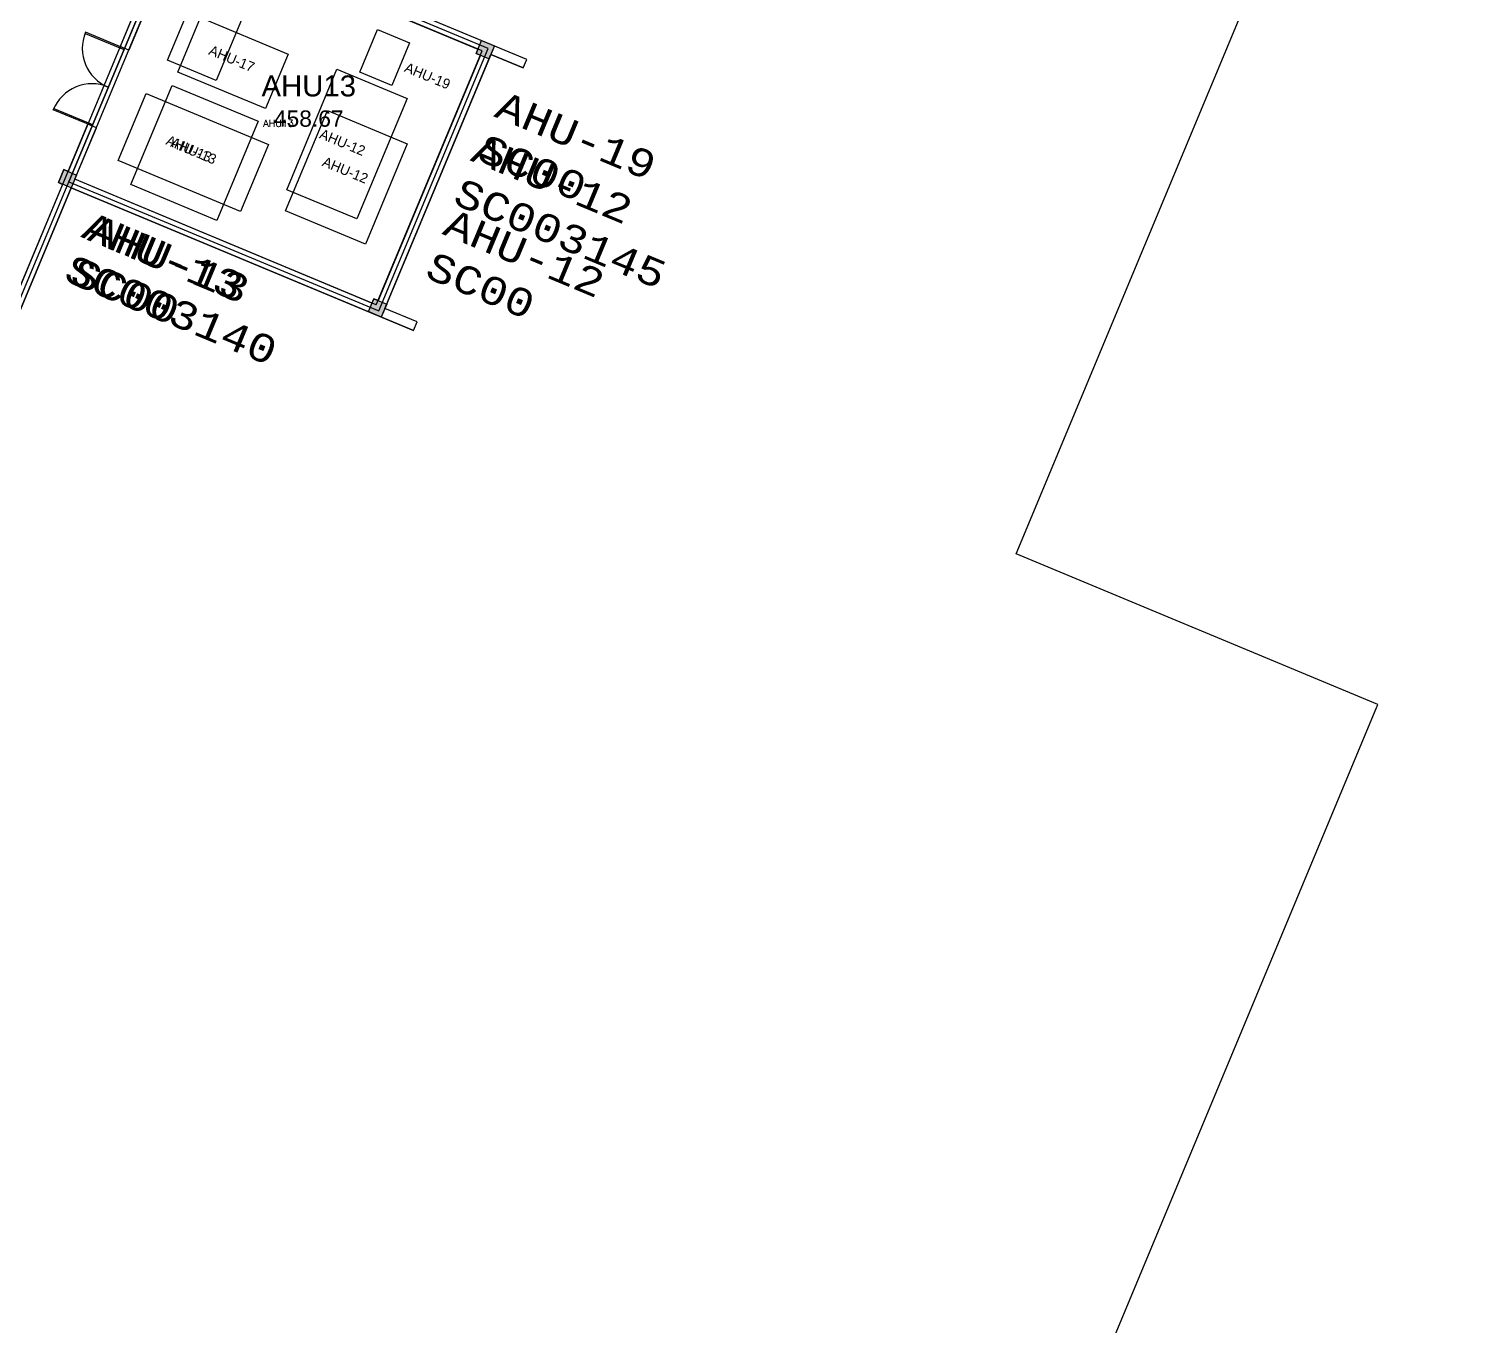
# Model space of a CAD drawing. Header units: inches. Extents: x -2145 to 3863, y -18090 to 4650.
# Drawn here: x 2629 to 3863, y -16242 to -15129 of the extents above; entities that cross this region are included whole.
import ezdxf
from ezdxf.enums import TextEntityAlignment as Align

# ---------------------------------------------------------------- set-up
doc = ezdxf.new("R2010")
doc.units = ezdxf.units.IN
doc.header["$LTSCALE"] = 48
doc.header["$MEASUREMENT"] = 0
for name, color, linetype in [('A-COLS', 1, 'CONTINUOUS'), ('A-COLS-GRID', 41, 'CONTINUOUS'), ('A-DOOR', 30, 'CONTINUOUS'), ('A-ROOF', 1, 'CONTINUOUS'), ('A-WALLS', 1, 'CONTINUOUS'), ('CAFM_BLDG_OTLN', 41, 'CONTINUOUS'), ('CAFM_Gross', 200, 'CONTINUOUS'), ('CAFM_ID', 8, 'CONTINUOUS'), ('CAFM_MeasuredGross', 50, 'CONTINUOUS'), ('CAFM_SPACE', 5, 'CONTINUOUS'), ('CAFM_Space_Label', 7, 'CONTINUOUS'), ('CAFM_SPACE_OLD', 7, 'CONTINUOUS'), ('FCA_EQPM_New', 131, 'CONTINUOUS'), ('FCA_EQPM_Removed', 31, 'CONTINUOUS')]:
    doc.layers.add(name, color=color, linetype=linetype)
doc.styles.add('CAFM-TXT', font='txt.shx', dxfattribs={"height": 6})
doc.styles.add('ROMANS', font='ROMANS.shx')

msp = doc.modelspace()

# ---------------------------------------------------------------- linework, layer by layer
at = {"layer": 'A-COLS'}
for p, q in [((3012.4, -15150.6), (3017, -15139.5)), ((3017, -15139.5), (3028.1, -15144.1)), ((3023.4, -15155.2), (3012.4, -15150.6)), ((3028.1, -15144.1), (3023.4, -15155.2)), ((2654.2, -15261.4), (2658.8, -15250.3)), ((2658.8, -15250.3), (2669.9, -15254.9)), ((2665.3, -15266), (2654.2, -15261.4)), ((2669.9, -15254.9), (2665.3, -15266)), ((2920.1, -15372.1), (2924.7, -15361.1)), ((2924.7, -15361.1), (2935.8, -15365.7)), ((2931.1, -15376.7), (2920.1, -15372.1)), ((2935.8, -15365.7), (2931.1, -15376.7))]:
    msp.add_line(p, q, dxfattribs=at)
at = {"layer": 'A-COLS-GRID'}
for points in [[(3017, -15139.5), (3028.1, -15144.1), (3012.4, -15150.6), (3023.4, -15155.2)], [(2658.8, -15250.3), (2669.9, -15254.9), (2654.2, -15261.4), (2665.3, -15266)], [(2924.7, -15361.1), (2935.8, -15365.7), (2920.1, -15372.1), (2931.1, -15376.7)]]:
    msp.add_solid(points, dxfattribs=at)
at = {"layer": 'A-DOOR'}
for p, q in [((2677.6, -15132.4), (2677.2, -15133.5)), ((2677.2, -15133.5), (2710.4, -15147.3)), ((2710.8, -15146.3), (2677.6, -15132.4)), ((2710.4, -15147.3), (2710.8, -15146.3)), ((2649.9, -15198.9), (2650.3, -15197.9)), ((2683.1, -15212.7), (2649.9, -15198.9)), ((2650.3, -15197.9), (2683.6, -15211.7)), ((2683.6, -15211.7), (2683.1, -15212.7))]:
    msp.add_line(p, q, dxfattribs=at)
for centre, major_axis, start_param, end_param in [((2710.8, -15146.3), (25.5, 25.5), 1.961401, 3.532197), ((2683.1, -15212.7), (-25.5, 25.5), -1.180192, 0.390605)]:
    msp.add_ellipse(centre, major_axis=major_axis, ratio=1, start_param=start_param, end_param=end_param, dxfattribs=at)
at = {"layer": 'A-ROOF'}
msp.add_lwpolyline([(1348.1, -16383.7), (1531.3, -15944), (1487, -15925.5), (1530.8, -15820.3), (1558.5, -15753.8), (1804.7, -15163), (1913.6, -15208.4), (2183.6, -14560.4), (2074.7, -14515), (2290.1, -13998.1), (3059.9, -14318.9), (2762.2, -15033.4), (3028.1, -15144.1), (2931.1, -15376.7), (2665.3, -15266), (2263.7, -16229.7), (2463.9, -16313.1)], dxfattribs=at)
at = {"layer": 'A-WALLS'}
for p, q in [((2751.8, -15037.7), (2707.1, -15144.7)), ((2759.1, -15040.7), (2714.5, -15147.8)), ((3055.8, -15155.7), (2932.1, -15104.1)), ((3017.6, -15148.4), (2929, -15111.5)), ((2714.5, -15147.8), (2707.1, -15144.7)), ((2926.8, -15366.3), (3017.6, -15148.4)), ((2934.2, -15369.4), (3025, -15151.5)), ((3052.7, -15163.1), (3025, -15151.5)), ((3052.7, -15163.1), (3055.8, -15155.7)), ((2393.7, -15897), (2679.4, -15211.2)), ((2668.4, -15258.6), (2686.8, -15214.3)), ((2686.8, -15214.3), (2679.4, -15211.2)), ((2263.7, -16229.7), (2665.3, -15266)), ((2958.8, -15388.3), (2665.3, -15266)), ((2926.8, -15366.3), (2668.4, -15258.6)), ((2961.9, -15380.9), (2934.2, -15369.4)), ((2958.8, -15388.3), (2961.9, -15380.9))]:
    msp.add_line(p, q, dxfattribs=at)
at = {"layer": 'CAFM_BLDG_OTLN'}
msp.add_lwpolyline([(3370.1, -16706.1), (3785.4, -15709.2), (3475.3, -15580), (3863, -14649.5), (3861.6, -14652.9), (2290.1, -13998.1), (2074.7, -14515), (2183.6, -14560.4), (1913.6, -15208.4), (1804.7, -15163), (1558.5, -15753.8, -1), (1530.8, -15820.3), (1487, -15925.5), (1531.3, -15944), (1340.6, -16401.7)], format="xyb", dxfattribs=at)
msp.add_lwpolyline([(3370.1, -16706.1), (3785.4, -15709.2), (3475.3, -15580), (3863, -14649.5), (3861.6, -14652.9), (2290.1, -13998.1), (2074.7, -14515), (2183.6, -14560.4), (1913.6, -15208.4), (1804.7, -15163), (1558.5, -15753.8, -1), (1530.8, -15820.3), (1487, -15925.5), (1531.3, -15944), (1340.6, -16401.7)], format="xyb", dxfattribs=at)
msp.add_lwpolyline([(3370.1, -16706.1), (3785.4, -15709.2), (3475.3, -15580), (3863, -14649.5), (3861.6, -14652.9), (2290.1, -13998.1), (2074.7, -14515), (2183.6, -14560.4), (1913.6, -15208.4), (1804.7, -15163), (1558.5, -15753.8, -1), (1530.8, -15820.3), (1487, -15925.5), (1531.3, -15944), (1340.6, -16401.7)], format="xyb", dxfattribs=at)
msp.add_lwpolyline([(2455.8, -16325.2), (3370.1, -16706.1), (3785.4, -15709.2), (3475.3, -15580), (3863, -14649.5), (3861.6, -14652.9), (3059.9, -14318.9)], dxfattribs=at)
at = {"layer": 'CAFM_Gross'}
msp.add_lwpolyline([(2463.9, -16313.1), (2263.7, -16229.7), (2665.3, -15266), (2958.8, -15388.3), (2961.9, -15380.9), (2934.2, -15369.4), (3025, -15151.5), (3052.7, -15163.1), (3055.8, -15155.7), (2762.2, -15033.4), (3059.9, -14318.9), (2290.1, -13998.1), (2074.7, -14515), (2183.6, -14560.4), (1913.6, -15208.4), (1804.7, -15163), (1558.5, -15753.8, -1), (1530.8, -15820.3), (1487, -15925.5), (1531.3, -15944), (1348.1, -16383.7)], format="xyb", dxfattribs=at)
at = {"layer": 'CAFM_MeasuredGross'}
msp.add_lwpolyline([(2247.6, -16242.4), (2390.7, -15899), (2396.2, -15901.4), (2663.1, -15260.7), (2929, -15371.5), (3022.8, -15146.3), (2757, -15035.5), (3050.8, -14330.3), (2297.6, -14016.4), (2093, -14507.5), (2201.9, -14552.9), (1921.1, -15226.7), (1812.2, -15181.4), (1576.1, -15748.1, -0.333333), (1590.8, -15806.3), (1572.4, -15850.6), (1539.1, -15836.7), (1505.3, -15918), (1544.1, -15934.1), (1354.2, -16389.9)], format="xyb", dxfattribs=at)
at = {"layer": 'CAFM_SPACE'}
msp.add_lwpolyline([(2750.2, -15041.4), (2662.5, -15251.8), (2658.8, -15250.3), (2654.2, -15261.4), (2657.9, -15262.9), (2527.1, -15576.7), (2523.4, -15575.2), (2518.8, -15586.3), (2522.5, -15587.8), (2393.7, -15897), (2384.4, -15893.2), (2297.9, -16100.9), (2240.2, -16239.4), (2240.9, -16239.6, -0.081685), (2096.1, -16382.2)], format="xyb", dxfattribs=at)
msp.add_lwpolyline([(2759.1, -15040.7), (3013.9, -15146.9), (3012.4, -15150.6), (3016.1, -15152.1), (2928.4, -15362.6), (2924.7, -15361.1), (2923.1, -15364.7), (2668.4, -15258.6), (2759.1, -15040.7)], close=True, dxfattribs=at)
at = {"layer": 'CAFM_SPACE_OLD'}
for p, q in [((2663.1, -15260.7), (2757, -15035.5)), ((2757, -15035.5), (2663.1, -15260.7)), ((3022.8, -15146.3), (2757, -15035.5)), ((2929, -15371.5), (3022.8, -15146.3)), ((2396.2, -15901.4), (2663.1, -15260.7)), ((2663.1, -15260.7), (2929, -15371.5))]:
    msp.add_line(p, q, dxfattribs=at)
at = {"layer": 'FCA_EQPM_New'}
for points in [[(2776.1, -15119.8), (2851.3, -15151.1), (2831.8, -15197.9), (2756.6, -15166.6)], [(2927.9, -15130.2), (2955.3, -15141.6), (2940, -15178.2), (2912.6, -15166.7)], [(2751.8, -15178.1), (2825.6, -15208.8), (2790.2, -15293.9), (2716.3, -15263.1)], [(2885, -15199.6), (2953.4, -15228.2), (2917.6, -15314.2), (2849.1, -15285.7)]]:
    msp.add_lwpolyline(points, close=True, dxfattribs=at)
at = {"layer": 'FCA_EQPM_Removed', "ltscale": 0.15, "flags": 128}
for points in [[(2773.7, -15094.1), (2815.5, -15111.5), (2789.5, -15173.7), (2747.8, -15156.3)], [(2893.1, -15164.2), (2953.2, -15189.3), (2910.2, -15292.5), (2850.1, -15267.5)], [(2729.5, -15185.1), (2834.3, -15228.7), (2810.4, -15286.2), (2705.6, -15242.5)]]:
    msp.add_lwpolyline(points, close=True, dxfattribs=at)

# ---------------------------------------------------------------- texts
at = {"layer": 'CAFM_ID', "style": 'CAFM-TXT'}
msp.add_text('AHU13', height=6, dxfattribs=at).set_placement((2843, -15213.5), align=Align.CENTER)
at = {"layer": 'CAFM_Space_Label', "color": 7, "insert": (2868.9, -15191.6), "char_height": 8.6, "attachment_point": 5}
msp.add_mtext('{\\fArial.ttf;\\H18;AHU13}{\\fArial.ttf;\\H14;\\P458.67}', dxfattribs=at)
at = {"layer": 'FCA_EQPM_New', "ltscale": 0.15}
for s, p in [('AHU-17', (2782.4, -15151.2)), ('AHU-19', (2950.2, -15165.9)), ('AHU-13', (2745.7, -15228.4)), ('AHU-12', (2879.7, -15246.8))]:
    msp.add_text(s, height=8.6, rotation=337.38, dxfattribs=at).set_placement(p)
at = {"layer": 'FCA_EQPM_New', "char_height": 24, "width": 204.661, "attachment_point": 1, "rotation": 337.38, "style": 'ROMANS'}
for s, insert in [('{\\fCourier New|b0|i0|c0|p49;AHU-19\\PSC00}', (3036.2, -15182.3)), ('{\\fCourier New|b0|i0|c0|p49;AHU-12\\PSC00}', (2991.9, -15283.2)), ('{\\fCourier New|b0|i0|c0|p49;AHU-13\\PSC00}', (2687.5, -15288.2))]:
    msp.add_mtext(s, dxfattribs=dict(at, insert=insert))
at = {"layer": 'FCA_EQPM_Removed', "ltscale": 0.15}
for s, p in [('AHU-12', (2877.3, -15223)), ('AHU-13', (2749.7, -15230.3))]:
    msp.add_text(s, height=8.6, rotation=337.38, dxfattribs=at).set_placement(p)
at = {"layer": 'FCA_EQPM_Removed', "char_height": 24, "width": 204.661, "attachment_point": 1, "rotation": 337.38, "style": 'ROMANS'}
for s, insert in [('{\\fCourier New|b0|i0|c0|p49;AHU-12\\PSC003145}', (3015.9, -15220.1)), ('{\\fCourier New|b0|i0|c0|p49;AHU-13\\PSC003140}', (2682.2, -15285.7))]:
    msp.add_mtext(s, dxfattribs=dict(at, insert=insert))

doc.saveas('drawing.dxf')
